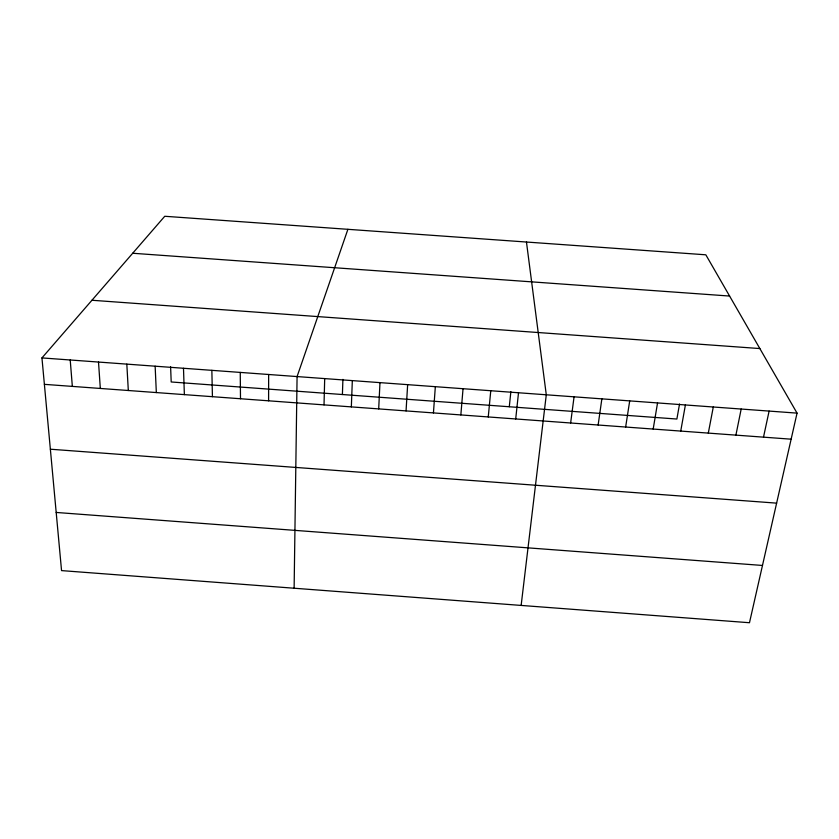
<?xml version="1.0" encoding="UTF-8"?>
<svg xmlns="http://www.w3.org/2000/svg" width="839" height="839" viewBox="0 0 839 839"><rect width="100%" height="100%" fill="white"/><g stroke="black" fill="none" stroke-linecap="round" stroke-linejoin="round"><path stroke-width="1.26" d="M268.595 400.811L268.648 374.488M294.122 588.223L297.079 376.564L347.902 229.309M324.022 404.891L324.693 378.588M342.406 394.519L342.91 379.385M351.342 406.894L352.328 380.602M378.693 408.897L379.973 382.626M406.055 410.911L407.649 384.65M433.438 412.924L435.336 386.674M460.842 414.938L463.044 388.698M488.256 416.952L490.773 390.722M509.294 406.747L510.867 391.656M515.702 418.965L518.512 392.757M521.145 605.422L546.283 394.781L526.462 242.031M570.635 422.992L574.065 396.816M598.134 425.016L601.867 398.85M625.642 427.041L629.701 400.885M653.182 429.054L657.545 402.919M679.538 403.989L676.884 419.039L171.198 381.976L170.611 366.79M680.733 431.078L685.4 404.954M708.305 433.102L713.286 406.999M735.897 435.137L741.183 409.033M763.5 437.161L769.111 411.079M797.05 413.124L749.479 622.727L61.551 570.604L41.95 357.917L164.759 216.273L705.83 254.804L797.05 413.124L41.95 357.917M132.698 253.252L729.605 296.052M91.944 300.257L759.861 348.563M44.383 384.346L791.135 439.185M50.361 449.211L776.62 503.138M56.192 512.451L762.483 565.455M70.214 359.983L72.343 386.401M98.509 362.049L100.323 388.457M126.815 364.116L128.315 390.513M155.142 366.192L156.337 392.568M183.489 368.269L184.37 394.634M211.858 370.335L212.424 396.69M240.248 372.411L240.499 398.756"/></g></svg>
